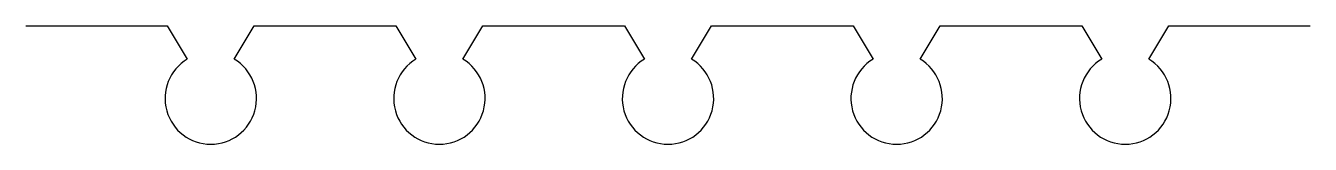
# Model space of a CAD drawing. Header units: millimetres. Extents: x 34.6 to 118.9, y -7.8 to 0.
import ezdxf

# ---------------------------------------------------------------- set-up
doc = ezdxf.new("R2010")
doc.units = ezdxf.units.MM

msp = doc.modelspace()

# ---------------------------------------------------------------- linework, layer by layer
for p, q in [((34.609181, 0.00788), (43.894175, 0.006397)), ((49.609181, 0.009362), (58.894175, 0.00788)), ((64.609181, 0.009362), (73.894175, 0.00788)), ((79.609181, 0.009362), (88.894175, 0.00788)), ((94.609181, 0.00788), (103.894175, 0.006397)), ((109.609181, 0.009362), (118.894175, 0.00788))]:
    msp.add_line(p, q)
for points in [[(43.894175, 0.006397), (45.208759, -2.18329, 3.610317), (48.295734, -2.182489), (49.609181, 0.00788)], [(58.894175, 0.006397), (60.208759, -2.18329, 3.610317), (63.295734, -2.182489), (64.609181, 0.00788)], [(73.894175, 0.006397), (75.208759, -2.18329, 3.610317), (78.295734, -2.182489), (79.609181, 0.00788)], [(88.894175, 0.006397), (90.208759, -2.18329, 3.610317), (93.295734, -2.182489), (94.609181, 0.00788)], [(103.894175, 0.006397), (105.208759, -2.18329, 3.610317), (108.295734, -2.182489), (109.609181, 0.00788)]]:
    msp.add_lwpolyline(points, format="xyb")

doc.saveas('drawing.dxf')
